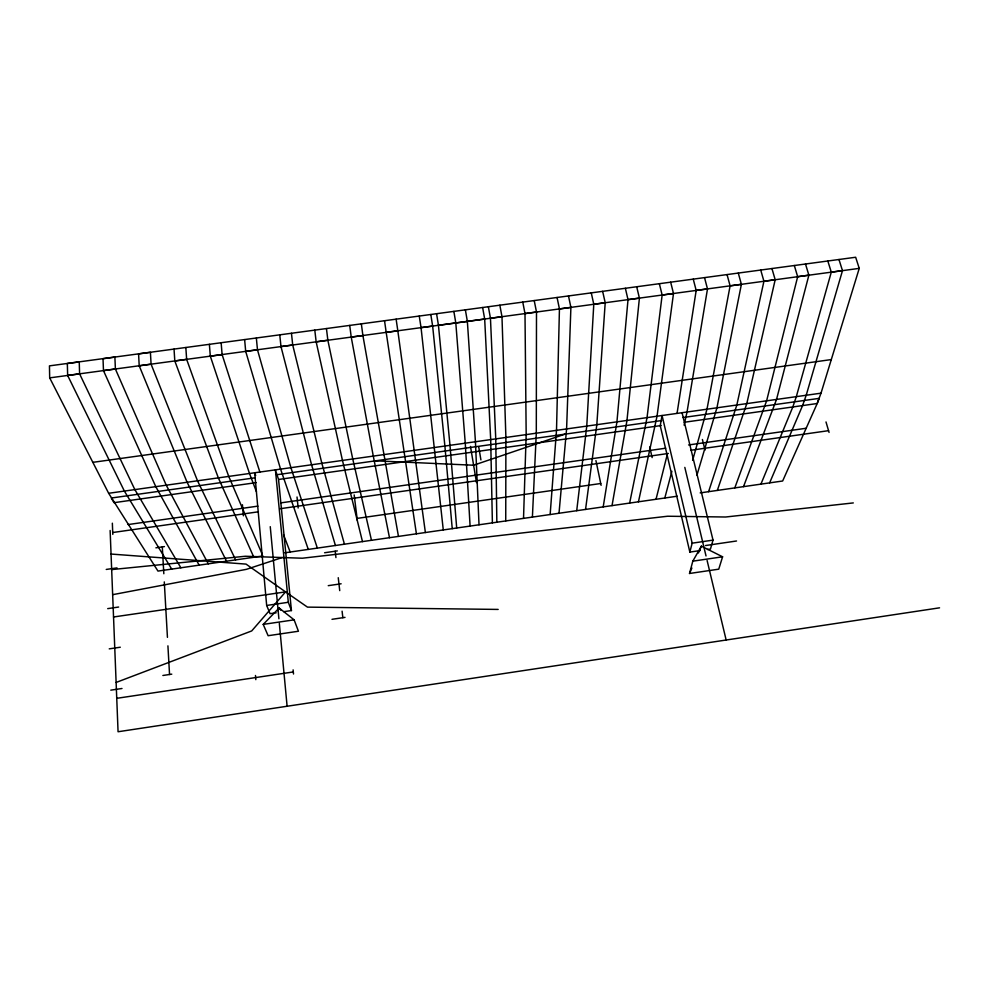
<?xml version="1.0" encoding="UTF-8"?>
<svg xmlns="http://www.w3.org/2000/svg" width="989" height="989" viewBox="0 0 989 989"><rect width="100%" height="100%" fill="white"/><g stroke="black" fill="none" stroke-linecap="round" stroke-linejoin="round"><path stroke-width="1.48" d="M534.221 300.569L536.495 312.042L536.298 433.182L532.403 517.099M505.738 520.943L505.898 437.459L501.979 316.715L499.853 305.205M557.067 297.491L559.44 308.939L556.51 430.339L550.144 514.527M523.527 518.372L526.173 434.604L524.998 313.6L522.773 302.115M568.49 295.958L570.9 307.394L566.598 428.929L559.008 513.254M591.274 292.88L593.783 304.291L586.761 426.086L576.711 510.707M602.647 291.347L605.206 302.745L596.824 424.677L585.55 509.434M625.369 288.281L628.015 299.655L616.938 421.846L603.203 506.875M636.706 286.761L639.401 298.122L626.977 420.436L612.03 505.614M659.354 283.707L662.148 295.043L647.029 417.618L629.647 503.067M670.666 282.186L673.497 293.51L657.042 416.208L638.449 501.806M677.045 413.402L696.182 290.432L693.252 279.133M704.527 277.625L707.494 288.912L687.034 411.993L684.104 425.159M727.039 274.583L730.105 285.846L706.987 409.186L692.609 460.367M738.289 273.075L741.391 284.325L716.938 407.789L696.936 475.165M760.739 270.046L763.928 281.272L736.842 404.996L708.594 491.681M771.939 268.538L775.191 279.751L746.782 403.599L717.334 490.42M656.028 499.26L667.204 454.742M794.328 265.509L797.666 276.71L766.623 400.805L734.79 487.911M689.852 552.085L692.164 543.171L662.049 415.504L660.232 425.653L689.852 552.085L700.15 550.576M805.503 264.014L808.878 275.189L776.526 399.42L743.505 486.65M664.806 497.999L671.89 471.246M689.518 573.484L692.807 561.171L701.362 546.151L722.588 556.795L718.743 569.169L689.518 573.484L691.892 568.02M827.818 260.997L831.292 272.16L796.318 396.626L792.819 406.961L760.924 484.14M682.051 412.685L713.02 540.118L710.448 549.068L707.506 549.501M838.969 259.501L842.48 270.652L806.208 395.241L802.574 405.589L769.627 482.879M700.187 492.893L782.658 481L817.198 403.524L821.018 393.152L859.243 268.378L855.658 257.251L49.45 365.868L49.685 377.872L108.654 493.288L157.968 571.086L262.95 555.954M278.033 610.806L279.133 608.025L294.129 619.843L298.431 631.242L268.118 635.717L263.21 624.393L279.133 608.025L281.061 610.349M698.395 552.987L701.362 546.151M116.121 682.447L251.701 630.933L285.561 591.892L307.468 607.122L498.172 609.422M565.782 433.887L473.62 465.226L374.238 460.775M853.309 502.919L725.617 517.012L667.612 516.233L302.399 558.216L282.224 557.549L246.484 569.318L112.659 594.673M939.55 607.827L118.062 731.749L110.125 530.5M110.793 690.161L121.993 688.492M116.751 698.321L293.313 671.939M263.21 624.393L294.129 619.843M692.807 561.171L722.588 556.795M109.235 648.858L120.287 647.226M331.995 619.312L345.013 617.383M162.876 675.487L171.777 674.164M107.714 608.631L118.631 607.036M113.537 616.988L285.561 591.892L246.038 564.101L111.052 554.05M328.249 585.661L341.131 583.782M255.669 475.511L254.692 472.767L266.671 605.453L288.318 602.289L291.434 610.559L283.806 611.672M692.164 543.171L713.02 540.118M705.503 545.545L736.533 540.995M276.178 612.797L270.071 613.687L266.671 605.453M106.243 569.441L117.011 567.896M284.745 552.802L677.28 496.206M324.59 552.752L337.323 550.91M128.063 524.566L257.882 506.133M280.789 502.882L665.659 448.215M688.579 444.963L806.171 428.262M112.721 532.527L258.426 511.795M279.726 508.766L668.354 453.469M691.002 450.242L828.559 430.672M357.078 518.397L600.731 483.51M155.891 547.819L164.434 546.596M108.654 493.288L821.018 393.177M255.026 477.798L111.337 498.023L113.982 502.684L256.163 482.632M276.425 474.782L661.641 420.548M683.04 417.531L819.09 398.382L817.198 403.524L684.203 422.278M279.083 479.405L661.27 425.517M92.842 462.333L831.304 359.576M49.685 377.872L859.243 268.378M797.666 276.71L808.878 275.189M831.292 272.16L842.48 270.652M79.602 373.854L79.244 361.887L67.339 363.495L67.648 375.474L79.602 373.854L134.863 489.617L180.863 567.785M115.392 369.008L114.885 357.091L103.017 358.686L103.474 370.628L115.392 369.008L166.239 485.203L208.296 563.829M151.082 364.187L150.415 352.307L138.584 353.889L139.202 365.794L151.082 364.187L197.528 480.802L235.654 559.885M174.039 349.117L174.806 360.973L186.649 359.378L228.743 476.414L262.332 554.557M209.384 344.345L210.311 356.176L222.117 354.581L259.872 472.037M244.629 339.598L245.692 351.379L257.474 349.797L290.914 467.673L317.345 548.104M279.763 334.863L280.987 346.607L292.719 345.025L321.87 463.322L344.444 544.197M314.799 330.141L316.159 341.848L327.866 340.265L352.752 458.983L371.481 540.303M349.723 325.43L351.231 337.101L362.901 335.531L398.468 536.409M384.536 320.745L386.192 332.378L397.825 330.808L425.381 532.527M443.282 529.943L421.054 327.656L432.65 326.098L430.808 314.514M456.695 528.002L449.995 445.31L438.448 325.307L484.684 319.064L482.632 307.53M496.837 522.217L495.761 438.881L490.457 318.273L501.979 316.715M524.998 313.6L536.495 312.042M559.44 308.939L570.9 307.394M593.783 304.291L605.206 302.745M628.015 299.655L639.401 298.122M662.148 295.043L673.497 293.51M696.182 290.432L707.494 288.912M730.105 285.846L741.391 284.325M763.928 281.272L775.191 279.751M111.67 569.59L245.383 556.251L282.224 557.549M171.715 569.108L124.379 491.088L67.648 375.474M199.16 565.152L155.792 486.675L103.474 370.628M226.543 561.196L187.106 482.273L139.202 365.794M253.852 557.264L218.346 477.872L174.806 360.973M256.423 491.694L249.5 473.496L210.311 356.176M283.571 534.789L290.173 552.023M308.296 549.414L280.567 469.132L245.692 351.379M335.419 545.495L311.56 464.768L280.987 346.607M826 421.944L829.066 432.428M702.4 439.487L705.033 450.082M362.481 541.601L342.466 460.429L316.159 341.848M684.821 467.389L706.022 555.954M707.098 560.466L726.149 640.019M649.711 446.954L652.147 457.61M595.922 460.553L601.114 485.327M389.481 537.707L373.286 456.102L351.231 337.101M488.368 306.751L490.457 318.273M465.374 309.854L467.364 321.4L475.437 441.737L479.022 524.788M478.688 446.707L480.914 459.885M453.864 311.399L455.805 322.958L465.263 443.171L470.096 526.074M470.492 446.435L476.513 482.62M436.569 313.723L438.448 325.307M419.249 316.06L421.054 327.656M416.406 533.813L386.192 332.378M396.119 319.187L397.825 330.808M361.344 323.873L362.901 335.531M354.173 494.908L357.301 520.251M326.444 328.571L327.866 340.265M335.209 551.219L335.939 557.611M338.25 577.712L339.734 590.631M342.095 611.177L342.849 617.705M291.458 333.293L292.719 345.025M297.021 496.997L298.171 508M432.65 326.098L444.889 446.039L452.233 528.658M291.434 610.559L278.552 479.48L275.412 469.849L288.318 602.289M293.115 669.874L293.523 674.016M256.349 338.028L257.474 349.797M270.257 526.667L278.898 618.768M279.331 623.367L287.107 706.245M242.429 504.736L243.368 515.813M255.471 675.487L255.817 679.653M221.14 342.763L222.117 354.581M185.833 347.522L186.649 359.378M162.295 546.905L163.828 573.744M164.285 581.903L167.438 637.349M167.92 645.854L169.552 674.498M484.684 319.064L490.692 439.586L492.386 522.872M112.35 523.193L112.795 534.394"/></g></svg>
